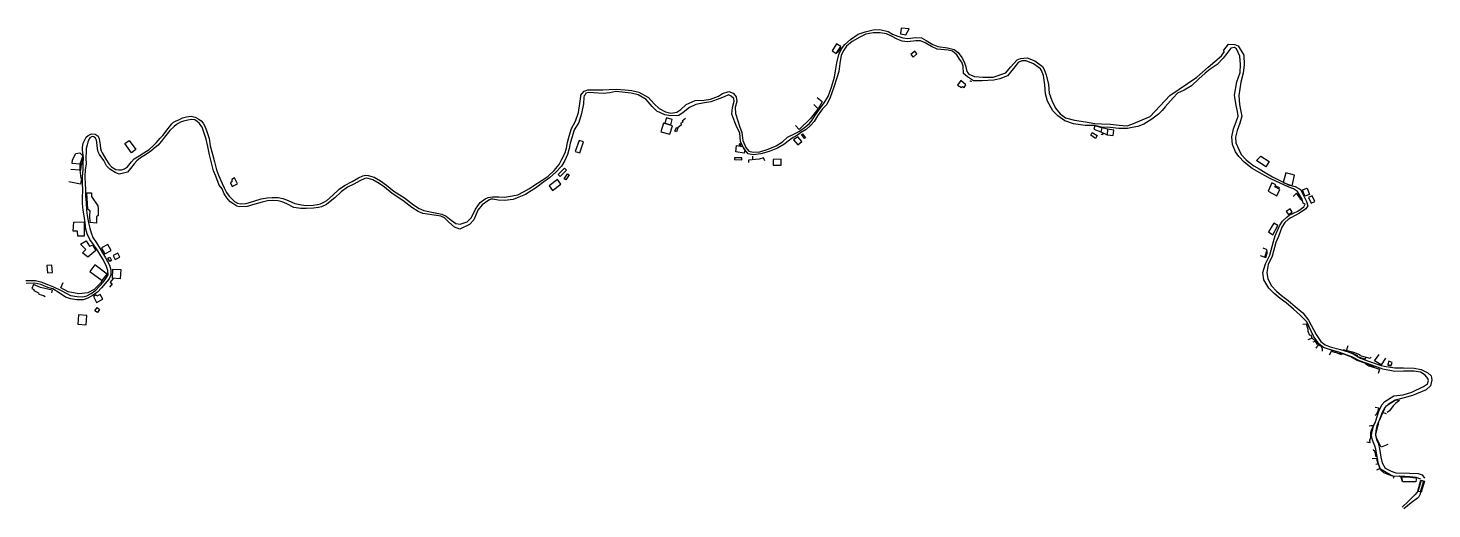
# Model space of a CAD drawing. Header units: metres. Extents: x 597717 to 615580, y 9471410 to 9478852.
# Drawn here: x 610944 to 613034, y 9472141 to 9472857 of the extents above; entities that cross this region are included whole.
import ezdxf

# ---------------------------------------------------------------- set-up
doc = ezdxf.new("R2010")
doc.units = ezdxf.units.M
for name, color, linetype in [('BORDE DE VIA EXIST', 1, 'Continuous'), ('muro', 1, 'Continuous'), ('OBRAS DE ARTE', 5, 'Continuous'), ('pilon de agua', 162, 'Continuous'), ('RUSTICO', 78, 'Continuous'), ('VEREDA', 144, 'Continuous'), ('VIVIENDA', 6, 'Continuous')]:
    doc.layers.add(name, color=color, linetype=linetype)

msp = doc.modelspace()

# ---------------------------------------------------------------- linework, layer by layer
at = {"layer": 'BORDE DE VIA EXIST', "flags": 128}
for points, elevation in [([(612821.2, 9472620.3), (612794.6, 9472632.7), (612784.8, 9472637.6), (612774.3, 9472643.5), (612766.7, 9472648), (612754.7, 9472657.3), (612746.5, 9472665.7), (612741.7, 9472672.9), (612737.1, 9472683.9), (612736.2, 9472694.9), (612738.6, 9472707), (612742.7, 9472717.3), (612745.5, 9472725.8), (612744.8, 9472732.7), (612742.6, 9472741.5), (612740.1, 9472757.2), (612743.7, 9472777), (612748.5, 9472791.1), (612749.2, 9472802.7), (612748.4, 9472815.4), (612743.2, 9472826.3), (612740.2, 9472828), (612734.6, 9472826.9), (612728.9, 9472819.3), (612723.2, 9472812.4), (612714.4, 9472802.8), (612703.8, 9472796), (612696.8, 9472790), (612687.4, 9472781.4), (612676.4, 9472770.8), (612665.4, 9472764.5), (612655.6, 9472759.9), (612648.7, 9472753.1), (612636.9, 9472739.8), (612632.4, 9472734.2), (612627.3, 9472728.8), (612617.3, 9472721.3), (612605.2, 9472713.9), (612596.3, 9472710.6), (612587.7, 9472708.8), (612580.8, 9472707.5), (612567.8, 9472707.5), (612555.2, 9472709.2), (612542.3, 9472709.5), (612532.2, 9472711.9), (612518, 9472711.8), (612500.5, 9472714.6), (612487.5, 9472719.1), (612477.2, 9472726.2), (612469.6, 9472733.6), (612461.6, 9472748), (612459, 9472759), (612457.8, 9472772.5), (612455.8, 9472786.4), (612453.1, 9472793.8), (612451.4, 9472796.4), (612440.9, 9472803.8), (612429.9, 9472808.5), (612423.5, 9472808.5), (612418.3, 9472805.9), (612411.3, 9472796.8), (612402, 9472785.9), (612390.6, 9472781.6), (612382, 9472779.7), (612364.5, 9472778.4), (612351.5, 9472778.4), (612342.9, 9472784.2), (612336.6, 9472789.6), (612336.4, 9472800.5), (612334, 9472806.2), (612330.6, 9472810.9), (612326.7, 9472817.4), (612320.5, 9472822.5), (612313.7, 9472824.1), (612297.7, 9472825.8), (612288.9, 9472829.4), (612279.7, 9472834.9), (612272.8, 9472838.2), (612265.6, 9472838), (612253.5, 9472836.7), (612245.2, 9472837.8), (612237.9, 9472840.5), (612229.7, 9472844.8), (612222.1, 9472848.3), (612212.4, 9472849.9), (612202.4, 9472850.2), (612191.4, 9472848), (612182.2, 9472843.5), (612171, 9472837.3), (612162.6, 9472830.2), (612158.4, 9472824.1), (612154.4, 9472816.5), (612152.6, 9472804.4), (612151.3, 9472792.3), (612148.3, 9472782.8), (612143.8, 9472769.1), (612138.1, 9472753.6), (612133, 9472743.4), (612126.6, 9472736.7), (612119.5, 9472726.2), (612114.1, 9472718.1), (612109, 9472712.1), (612102.3, 9472705.8), (612094.1, 9472700.8), (612089.5, 9472697.7), (612083.3, 9472694.1), (612077.5, 9472689.9), (612069.3, 9472683.9), (612059.6, 9472678.3), (612047.2, 9472673), (612034.7, 9472669.8), (612023.3, 9472668.5), (612015.8, 9472669.7), (612009.6, 9472677.8), (612004.6, 9472688.2), (612003.5, 9472700.9), (611999.2, 9472709.6), (611996.4, 9472716.7), (611991.8, 9472729), (611992.7, 9472738.8), (611995.4, 9472748), (611994.6, 9472752.4), (611990.8, 9472755.6), (611986.7, 9472757.6), (611980.1, 9472754.8), (611973.8, 9472752.3), (611960.4, 9472747.4), (611950.9, 9472745.9), (611938.2, 9472743.2), (611928.5, 9472738.7), (611919.2, 9472731.3), (611912.9, 9472726.8), (611900.8, 9472726.2), (611891.8, 9472727.7), (611880.2, 9472733.1), (611873, 9472740.5), (611864, 9472750.9), (611852.1, 9472757.5), (611841.6, 9472760.1), (611832.7, 9472761.1), (611819.2, 9472762.4), (611810.2, 9472760.7), (611799.9, 9472759.5), (611785.7, 9472760.8), (611778.6, 9472761.2), (611774.4, 9472759.9), (611773.1, 9472757.8), (611771.8, 9472755.9), (611771.1, 9472754), (611771, 9472744), (611767.8, 9472729.8), (611764.1, 9472716.6), (611757, 9472705.4), (611753.9, 9472695.1), (611751.1, 9472685.8), (611749.6, 9472677.5), (611747.2, 9472668.7), (611742.9, 9472659.8), (611737.9, 9472651.5), (611729.9, 9472642.7), (611720.1, 9472634), (611711.8, 9472628.1), (611699.5, 9472618.8), (611692.9, 9472614.6), (611684.4, 9472609.2), (611674.7, 9472605.3), (611666.1, 9472601.7), (611653.1, 9472600), (611643.9, 9472600.6), (611635.6, 9472602.4), (611633, 9472602.2), (611630.6, 9472601.3), (611628.5, 9472599.9), (611619.9, 9472593.6), (611613.5, 9472586), (611607.5, 9472571.5), (611600.9, 9472564.3), (611586.5, 9472557.7), (611578.9, 9472560.5), (611570.1, 9472568.1), (611563.9, 9472574.4), (611558.2, 9472576.7), (611551.9, 9472577.9), (611531.7, 9472580.9), (611524.7, 9472583.9), (611515.2, 9472589.9), (611501.9, 9472600.3), (611486, 9472610.6)], 1407.7), ([(611653, 9472605.1), (611665, 9472607), (611673.1, 9472608.8), (611681.6, 9472613.2), (611690.3, 9472618.1), (611697.1, 9472622.4), (611709.5, 9472630.5), (611718.2, 9472636.6), (611727.3, 9472645), (611734.6, 9472654), (611738.8, 9472662), (611742.9, 9472670), (611745.5, 9472678.2), (611747, 9472686.7), (611749.7, 9472696.1), (611753, 9472707.3), (611758.8, 9472718.2), (611763.3, 9472731.2), (611765.6, 9472744.5), (611766.9, 9472754.9), (611767, 9472757), (611769, 9472759.7), (611771.9, 9472763.3), (611777.2, 9472765.1), (611786.1, 9472765.1), (611799.4, 9472765), (611809.2, 9472765.6), (611819.4, 9472766.3), (611832.8, 9472765.2), (611842.8, 9472764.3), (611853.1, 9472761.5), (611867.6, 9472753.9), (611876.2, 9472744), (611883.7, 9472737.5), (611892.9, 9472732.5), (611901, 9472730.5), (611909.6, 9472731.6), (611915.6, 9472735.6), (611923.5, 9472743.4), (611937, 9472749), (611950.4, 9472749.7), (611960.1, 9472751.1), (611971.8, 9472755.6), (611977.6, 9472759.4), (611987.3, 9472762.7), (611993.9, 9472759.9), (611996.6, 9472756.8), (611998.1, 9472754.6), (611999.1, 9472747.8), (611996.8, 9472738.9), (611997.1, 9472729.9), (612000.6, 9472719), (612003.1, 9472710.8), (612006.5, 9472701.5), (612008.2, 9472689.4), (612012.8, 9472679.1), (612017, 9472673.7), (612023.7, 9472672.1), (612033.4, 9472672.9), (612046, 9472676.6), (612057.9, 9472681.5), (612067.2, 9472687.5), (612074.6, 9472694.4), (612087.9, 9472700.8), (612092.6, 9472703.6), (612099.9, 9472709.2), (612106.7, 9472714.4), (612111.2, 9472719.8), (612116.5, 9472727.9), (612124, 9472738.5), (612129.2, 9472745.8), (612135, 9472755), (612140.1, 9472769.2), (612144.5, 9472783.7), (612146.2, 9472793.5), (612148.3, 9472805.3), (612151, 9472817.6), (612155.2, 9472826.3), (612159.9, 9472832.4), (612168.6, 9472840), (612179.8, 9472847.8), (612190.3, 9472851.5), (612202.2, 9472854.5), (612212.3, 9472854.7), (612224.4, 9472852), (612230.8, 9472848.2), (612238.8, 9472845.2), (612246.2, 9472842.6), (612253.6, 9472841.5), (612265.3, 9472843.2), (612274.1, 9472842.3), (612281.3, 9472838.5), (612291, 9472832.8), (612298.3, 9472829.4), (612313.1, 9472827.7), (612322.6, 9472825.3), (612328.9, 9472820.6), (612334.4, 9472813.1), (612337, 9472807.9), (612339.5, 9472801.4), (612341.7, 9472792.5), (612344.6, 9472788.2), (612353.1, 9472784.9), (612365.3, 9472784), (612380.7, 9472783.7), (612399.6, 9472790.4), (612406.8, 9472798.7), (612416.5, 9472809.6), (612421.4, 9472811.8), (612431.4, 9472812.5), (612443, 9472808.2), (612454.2, 9472799.8), (612456.8, 9472795.4), (612459.7, 9472787.6), (612463.1, 9472772.8), (612464.5, 9472760.2), (612468.4, 9472749.3), (612473.6, 9472737.8), (612480.8, 9472729.1), (612488.4, 9472723.5), (612502.1, 9472720), (612518.3, 9472717.5), (612532.3, 9472715.1), (612542.4, 9472714.3), (612555.4, 9472713.8), (612568.7, 9472712.6), (612580.6, 9472711.7), (612587.5, 9472713.7), (612614.5, 9472725.4), (612644.2, 9472756.7), (612684.2, 9472784.1), (612701.3, 9472798.8), (612720.7, 9472815.6), (612725, 9472821.6), (612724.3, 9472824.2), (612731.1, 9472832.9), (612740.8, 9472832.7), (612745.8, 9472830.5), (612754, 9472816.5), (612754.6, 9472802.4), (612753.3, 9472789.8), (612749.9, 9472776.5), (612746.9, 9472756.7), (612747.8, 9472743.2), (612749.9, 9472732.6), (612751.1, 9472725.9), (612748, 9472715.4), (612744.4, 9472704.7), (612741.6, 9472694.6), (612742.4, 9472686.2), (612747, 9472675.4), (612750.1, 9472668.7), (612757.8, 9472660.7), (612760.5, 9472658.4), (612769, 9472652), (612777, 9472647.3), (612786.1, 9472642.1), (612796.7, 9472635.6), (612818.9, 9472624.4), (612819.2, 9472624.3)], 1406.2), ([(610940.2, 9472481.1), (610954.6, 9472481), (610962.9, 9472478.9), (610974.3, 9472474.5), (610981.8, 9472471.7), (610991.8, 9472466.9), (611001.4, 9472461.5), (611007.1, 9472458.8), (611016.8, 9472457.2), (611025.2, 9472456.6), (611031.3, 9472458.2), (611037.9, 9472461.5), (611044.6, 9472466.6), (611050.2, 9472472.8), (611055.8, 9472478.9), (611060.7, 9472485.6), (611062.9, 9472489.4), (611062.4, 9472495.8), (611060.6, 9472502.1), (611055.5, 9472512.4), (611052.2, 9472517.9), (611047.6, 9472525.5), (611041.2, 9472534.5), (611035.5, 9472542.3), (611031.6, 9472550.4), (611029.9, 9472557.3), (611028.8, 9472567.2), (611027.2, 9472577.3), (611025.9, 9472585.9), (611024.9, 9472595.6), (611024.9, 9472607), (611025.2, 9472613.2), (611025.5, 9472617.4), (611024.6, 9472624.3), (611024.7, 9472635.4), (611025.6, 9472646.2), (611025.7, 9472654.8), (611026.1, 9472663.8), (611024.6, 9472675.4), (611025, 9472679), (611025.8, 9472685.4), (611027.2, 9472688.6), (611030.3, 9472694.7), (611033.1, 9472696.9), (611038.1, 9472699.4), (611043.5, 9472699.1), (611048.2, 9472696), (611049.8, 9472691.9), (611050.9, 9472683.4), (611051.4, 9472677.9), (611052.4, 9472674.1), (611053.8, 9472671.2), (611059.6, 9472661.8), (611063.9, 9472654.9), (611068.1, 9472650.6), (611074.5, 9472646.5), (611079, 9472646), (611082.7, 9472646), (611087.1, 9472647.3), (611091.7, 9472650.5), (611097.8, 9472657.8), (611101.9, 9472662.4), (611109, 9472667), (611116.3, 9472671.3), (611124.2, 9472676.4), (611130.1, 9472681.9), (611134.4, 9472686.2), (611140.6, 9472692.9), (611144.4, 9472697), (611152.5, 9472707.3), (611158, 9472714.4), (611160.4, 9472717.1), (611164.4, 9472718.8), (611168.4, 9472720.6), (611173.7, 9472723.3), (611179.8, 9472725.1), (611186.4, 9472726), (611192.3, 9472724.5), (611198.2, 9472721.5), (611201.6, 9472719), (611204.3, 9472715.4), (611206.6, 9472711.8), (611209.5, 9472704.6), (611213.3, 9472692.8), (611215.1, 9472681.5), (611218.3, 9472669.3), (611221.3, 9472657.6), (611224.3, 9472646), (611227.5, 9472638), (611232.7, 9472625.8), (611235.8, 9472619.3), (611239.3, 9472612.4), (611243.1, 9472606.8), (611247.7, 9472602), (611250.9, 9472598.8), (611255.6, 9472596.5), (611260, 9472595.3), (611268.7, 9472595.6), (611279.8, 9472599.1), (611290.8, 9472602.7), (611299.8, 9472604.1), (611307, 9472604.7), (611316.1, 9472604.6), (611323, 9472603.2), (611331.2, 9472600.2), (611340.9, 9472595.9), (611350.7, 9472593.6), (611357.6, 9472592.9), (611368.2, 9472593.3), (611374.6, 9472594.1), (611379.1, 9472595.5), (611385, 9472598.1), (611388.5, 9472600.4), (611397, 9472607.7), (611407.2, 9472616.9), (611415.1, 9472622.8), (611426.1, 9472628.6), (611435.6, 9472633.8), (611442.4, 9472636.9), (611446.4, 9472638.2), (611450.4, 9472637.7), (611459.2, 9472635), (611468.7, 9472629.6), (611477.3, 9472623.3), (611488.4, 9472614.2)], 692.4), ([(611486, 9472610.6), (611474.7, 9472620.2), (611466.4, 9472625.6), (611457.1, 9472631), (611450.3, 9472633.2), (611447.2, 9472633.4), (611445, 9472632.8), (611437.9, 9472629.5), (611428.9, 9472624.4), (611419.3, 9472620.1), (611410.2, 9472613.4), (611400.3, 9472604.4), (611391.3, 9472596.6), (611387.9, 9472594.2), (611380.7, 9472590.8), (611376.1, 9472589.6), (611368.6, 9472589), (611358, 9472588.4), (611350, 9472588.2), (611339.3, 9472589.9), (611329.2, 9472595.5), (611322.3, 9472598.3), (611315.9, 9472599.9), (611307.4, 9472600.1), (611300.5, 9472599.9), (611292.2, 9472597.9), (611281.2, 9472594.9), (611270.1, 9472591.1), (611259.3, 9472590.7), (611254.4, 9472591.9), (611248.5, 9472595.7), (611244.6, 9472598.5), (611239.9, 9472604.4), (611235.7, 9472610.3), (611232.7, 9472617.4), (611228.3, 9472623.2), (611223.4, 9472636.7), (611219.7, 9472644.4), (611217.1, 9472656.5), (611213.9, 9472668.1), (611211.6, 9472680.9), (611209, 9472691.6), (611205.1, 9472703.5), (611202.8, 9472709.4), (611201.2, 9472712.2), (611198.8, 9472715.1), (611195.6, 9472718), (611191.8, 9472720.4), (611187.3, 9472720.8), (611181.7, 9472720.1), (611175.4, 9472718.5), (611170.7, 9472717), (611167.1, 9472715), (611164, 9472713), (611161.2, 9472710.4), (611154.7, 9472704.7), (611146.9, 9472694.6), (611143.9, 9472690.6), (611137.4, 9472682.8), (611133.2, 9472679.1), (611126.3, 9472673.5), (611118.7, 9472668.4), (611111.2, 9472663.8), (611105.5, 9472659.5), (611101.6, 9472655), (611096.4, 9472648), (611091.7, 9472642.6), (611085.9, 9472640.8), (611079.4, 9472639.4), (611073.4, 9472641.9), (611065.7, 9472646.8), (611060.5, 9472652), (611056.3, 9472659.7), (611050, 9472669), (611048.1, 9472672.7), (611047, 9472677), (611046.6, 9472682.9), (611045.5, 9472690.2), (611044.2, 9472692.9), (611041.8, 9472695.2), (611039.2, 9472695.7), (611035.9, 9472693.6), (611034.5, 9472692.2), (611032.7, 9472687), (611031.6, 9472683.4), (611030.2, 9472677.6), (611030, 9472673.8), (611029.9, 9472663.9), (611030.2, 9472654.4), (611028.8, 9472646.2), (611028.1, 9472635.3), (611028.8, 9472624.4), (611029.3, 9472617), (611029, 9472612.9), (611029, 9472606.6), (611030.2, 9472596.7), (611030.9, 9472585.7), (611031.9, 9472577.7), (611033.6, 9472567.2), (611035.5, 9472558.8), (611037.9, 9472552.1), (611040, 9472544.9), (611045.5, 9472537.4), (611051, 9472528.3), (611056, 9472520), (611059, 9472514.6), (611065, 9472503.7), (611066.9, 9472497.1), (611067, 9472489.3), (611064.4, 9472483.6), (611058.7, 9472476.5), (611053.2, 9472470.1), (611047.1, 9472463.6), (611039.6, 9472458.8), (611032.8, 9472454.9), (611026, 9472452.5), (611016.3, 9472452.4), (611006.7, 9472453.6), (610999.2, 9472456.2), (610990, 9472462.5), (610980.7, 9472468.7), (610973.1, 9472470.9), (610962.7, 9472475.2), (610953.7, 9472477), (610941.1, 9472476.6)], 1307.9), ([(613017.9, 9472185.1), (613010.8, 9472187.5), (613001.4, 9472188.7), (612986.7, 9472189.5), (612977.7, 9472189), (612972, 9472191.7), (612957.7, 9472200.3), (612954.7, 9472208), (612953, 9472215.8), (612950.6, 9472229.7), (612949.2, 9472235), (612945.7, 9472243.4), (612944.5, 9472250), (612945.2, 9472256.8), (612948, 9472265.9), (612950.7, 9472272.1), (612955.4, 9472286.7), (612959.6, 9472295.9), (612964, 9472301), (612977.4, 9472309.1), (612991.3, 9472310.9), (613004.3, 9472315), (613021.9, 9472323.2), (613027.7, 9472327.4), (613029.1, 9472331.9), (613028.2, 9472335), (613024.1, 9472340.2), (613017.2, 9472344.4), (613007.8, 9472346.2), (612992, 9472345.9), (612978.9, 9472345.7), (612961.3, 9472348.8), (612958.5, 9472350.1), (612936.1, 9472358), (612926.4, 9472361.4), (612914.9, 9472367.4), (612906.8, 9472370.4), (612897, 9472373.8), (612880.2, 9472378.9), (612872.7, 9472381.2), (612865.7, 9472387), (612858.1, 9472398.1), (612847.9, 9472419.7), (612838.2, 9472429.3), (612828.1, 9472438.5), (612817.1, 9472447.7), (612808.4, 9472454.3), (612799.1, 9472461.5), (612791.3, 9472469.8), (612783.8, 9472482.3), (612782.7, 9472492.8), (612786.4, 9472506), (612792.7, 9472518.8), (612798.2, 9472539), (612800.8, 9472547.5), (612807.3, 9472562.3), (612811.8, 9472569.5), (612818.7, 9472575.7), (612821.8, 9472578.6), (612834.7, 9472584.3), (612843.5, 9472590.7), (612844.6, 9472592.8), (612845.1, 9472593.7), (612845.6, 9472594.4), (612842.7, 9472596.5), (612841, 9472602.2), (612833.9, 9472613.5), (612828.1, 9472617.4), (612821.2, 9472620.3)], 2020.4), ([(612819.2, 9472624.3), (612822.2, 9472623.1), (612830.7, 9472621.2), (612838.4, 9472616.8), (612844.7, 9472604.6), (612847.7, 9472598.9), (612849.6, 9472592.5), (612846.5, 9472587.8), (612837.2, 9472581.2), (612824.1, 9472574.5), (612820.2, 9472571.9), (612815.4, 9472567.5), (612810.6, 9472560.4), (612806, 9472546.5), (612801.7, 9472537.8), (612796.5, 9472517.3), (612790.6, 9472505), (612788.4, 9472492.8), (612789.8, 9472483.8), (612795.4, 9472473.3), (612802.7, 9472465.3), (612810.3, 9472458.5), (612820.4, 9472451.3), (612830.6, 9472442.3), (612841.9, 9472432.8), (612850.6, 9472422.2), (612861.9, 9472400.6), (612868.6, 9472390.4), (612875.3, 9472385.5), (612882.5, 9472382.5), (612897.9, 9472378.4), (612909.7, 9472374.6), (612917, 9472371.7), (612927.7, 9472365.6), (612939.9, 9472361), (612958.9, 9472354.4), (612963, 9472353.7), (612978.8, 9472351), (612991.7, 9472350.8), (613007.8, 9472350.7), (613018.3, 9472348.3), (613028.2, 9472343.8), (613033.3, 9472339), (613034.3, 9472333), (613031.9, 9472324.4), (613025.5, 9472318.2), (613005.4, 9472310), (612993, 9472306.1), (612979.7, 9472302.9), (612969.1, 9472296.6), (612964.8, 9472292.4), (612960.4, 9472284.7), (612956, 9472274), (612952.4, 9472264.5), (612950.5, 9472257.4), (612950, 9472251.5), (612951.7, 9472244.5), (612954.2, 9472238.6), (612956, 9472230.8), (612958.4, 9472218.1), (612960.1, 9472209.6), (612964.6, 9472201.4), (612973.8, 9472197.2), (612980.5, 9472194.5), (613001.1, 9472194.3), (613013.9, 9472193.6), (613019.8, 9472191.4), (613023.1, 9472186.8)], 1405), ([(611488.4, 9472614.2), (611504.1, 9472604.2), (611517.6, 9472593.7), (611525.9, 9472588.1), (611533.2, 9472585.2), (611552.2, 9472581.4), (611559.8, 9472579.9), (611566.2, 9472576.9), (611573.8, 9472570.9), (611580.7, 9472566), (611587.4, 9472564.8), (611597.4, 9472568.4), (611603.8, 9472574.8), (611609.8, 9472587.4), (611616.8, 9472597.3), (611624.5, 9472602.8), (611629.1, 9472604.5), (611635.4, 9472605.6), (611644.5, 9472605.7), (611653, 9472605.1)], 1309.2)]:
    msp.add_lwpolyline(points, dxfattribs=dict(at, elevation=elevation))
at = {"layer": 'muro', "elevation": 1296.7}
msp.add_lwpolyline([(611097.9, 9472671.3), (611087.9, 9472685.1), (611094.3, 9472689.8), (611104.3, 9472676)], close=True, dxfattribs=at)
at = {"layer": 'muro', "elevation": 1343.8, "flags": 128}
msp.add_lwpolyline([(612022.7, 9472666.3), (612022.3, 9472662.4)], dxfattribs=at)
at = {"layer": 'OBRAS DE ARTE', "elevation": 1437.8, "flags": 128}
msp.add_lwpolyline([(613017.8, 9472183.9), (613023, 9472182.3), (613018.3, 9472165.8), (613013.1, 9472167.3)], close=True, dxfattribs=at)
at = {"layer": 'OBRAS DE ARTE', "flags": 128}
for points, elevation in [([(613013.9, 9472167.1), (613018.7, 9472183.6)], 1437.9), ([(613017.4, 9472166.1), (613022.1, 9472182.6)], 1437.8), ([(612989.8, 9472143.4), (612999.3, 9472152.5), (613008.9, 9472161.6), (613009.9, 9472162.3), (613012.5, 9472165.4), (613013.8, 9472167.1)], 1442.1), ([(613017.4, 9472166.1), (613017, 9472162.6), (613014.7, 9472159), (613012.6, 9472157.1), (613003.4, 9472149.9), (612992.4, 9472140.9)], 1437.8)]:
    msp.add_lwpolyline(points, dxfattribs=dict(at, elevation=elevation))
at = {"layer": 'pilon de agua', "flags": 128}
for points, elevation in [([(612243, 9472848.7), (612250.8, 9472847), (612256, 9472855.7), (612243.9, 9472857.1)], 1365), ([(612147.1, 9472819.3), (612153.9, 9472829.8), (612147.4, 9472833.5), (612141.3, 9472823.2)], 1362)]:
    msp.add_lwpolyline(points, close=True, dxfattribs=dict(at, elevation=elevation))
at = {"layer": 'pilon de agua'}
for points, elevation in [([(612347.1, 9472778.7), (612348.2, 9472778), (612347.9, 9472777.5), (612346.8, 9472778.2)], 1371.8), ([(612543.6, 9472697.9), (612542.4, 9472698.6), (612542.8, 9472699.5), (612544.1, 9472698.8)], 1387.9)]:
    msp.add_lwpolyline(points, close=True, dxfattribs=dict(at, elevation=elevation))
at = {"layer": 'RUSTICO', "elevation": 1344}
msp.add_lwpolyline([(612002.4, 9472682.7), (612004.9, 9472682.3), (612005.2, 9472684.3), (612002.7, 9472684.7)], close=True, dxfattribs=at)
at = {"layer": 'RUSTICO', "flags": 128}
for points, elevation in [([(612839.2, 9472602.4), (612840.9, 9472599.7)], 1403.3), ([(612951.1, 9472218.5), (612949.2, 9472227.5), (612947.6, 9472227.3), (612947.3, 9472229.6)], 1429.9)]:
    msp.add_lwpolyline(points, dxfattribs=dict(at, elevation=elevation))
msp.add_lwpolyline([(612850.5, 9472604.7), (612854.5, 9472596.2), (612860.1, 9472598.7), (612856, 9472607.1)], close=True, dxfattribs=at)
at = {"layer": 'VEREDA', "flags": 128}
for points, elevation in [([(612152.8, 9472828.2), (612153.8, 9472827.6), (612148.4, 9472820.1), (612147.8, 9472820.5)], 1362), ([(611025.5, 9472666.5), (611023.2, 9472653.7)], 1281.9), ([(611025.5, 9472666.5), (611025, 9472666.7)], 1281.9), ([(611021, 9472645.5), (611022.2, 9472645.2), (611022.1, 9472646.1), (611023.2, 9472653.7), (611021, 9472653.7)], 1282.2), ([(612785.4, 9472515.7), (612786.7, 9472515.2), (612789.4, 9472523.3), (612788, 9472523.8)], 1406.2), ([(612848, 9472415.1), (612849.7, 9472415.6), (612851.1, 9472412.5), (612849.1, 9472411.5)], 1416.3), ([(612895.5, 9472372.1), (612895.9, 9472372.9), (612900, 9472371.2)], 1418.7), ([(612910, 9472375.6), (612909.7, 9472374.6), (612917.6, 9472372.6), (612917.3, 9472371.7), (612923.3, 9472369.2), (612923.1, 9472368.7), (612922.8, 9472368.1), (612927.5, 9472366.2), (612935.1, 9472363.7), (612935.9, 9472366.5)], 1416.3), ([(612923.2, 9472362.2), (612922.9, 9472361.7)], 1419.6), ([(612923.2, 9472362.2), (612936.1, 9472358), (612935.7, 9472357.1)], 1419.6), ([(612935.7, 9472357.1), (612940.5, 9472355.5), (612940, 9472353.8)], 1419.6), ([(612947.4, 9472352.8), (612940.2, 9472354.6)], 1419.7), ([(612947.4, 9472352.8), (612947.2, 9472352)], 1419.7), ([(612968.8, 9472356.1), (612968.5, 9472355.2)], 1420.7), ([(612968.5, 9472355.2), (612973.5, 9472354.2), (612973.7, 9472354.8)], 1420.4)]:
    msp.add_lwpolyline(points, dxfattribs=dict(at, elevation=elevation))
msp.add_lwpolyline([(612801.1, 9472622.2), (612806.6, 9472619.6), (612805.7, 9472617.7)], dxfattribs=at)
at = {"layer": 'VIVIENDA', "flags": 128}
for points, elevation in [([(612261.8, 9472813.8), (612267.4, 9472818.8), (612264.1, 9472822.5), (612258.5, 9472817.5)], 1363.8), ([(612328, 9472771.8), (612333.9, 9472768.4), (612335.2, 9472770.2), (612337.7, 9472768.5), (612340.3, 9472772.4), (612332.5, 9472779.1)], 1371.1), ([(611886.2, 9472702.7), (611899.5, 9472698.8), (611903.2, 9472711.5), (611889.9, 9472715.4)], 1331), ([(611891.9, 9472715.5), (611900.8, 9472712.8), (611903.1, 9472720.7), (611894.2, 9472723.3)], 1333.7), ([(611907, 9472703.3), (611909.1, 9472709.2), (611911.5, 9472708.3), (611909.4, 9472702.4)], 1331.3), ([(612559.8, 9472696.9), (612560.8, 9472704.8), (612551, 9472706.3), (612550.8, 9472698.2)], 1389.3), ([(611765.4, 9472671), (611771, 9472687.4), (611764.3, 9472689.8), (611758.6, 9472673.4)], 1316), ([(611998.8, 9472682.4), (612007.6, 9472680.7), (612011.1, 9472675.6), (612010, 9472670.6), (611997.7, 9472672.6)], 1342.3), ([(612089.9, 9472695), (612083.7, 9472690.5), (612090.1, 9472683.1), (612095.9, 9472688.1)], 1350.5), ([(612099.8, 9472692.6), (612095.5, 9472698.7), (612096.9, 9472699.4), (612101.2, 9472693.4)], 1346.5), ([(612528.1, 9472701.7), (612536, 9472697.1), (612533.5, 9472692.8), (612526.3, 9472697.5)], 1387.3), ([(611020.6, 9472671.3), (611025.1, 9472667), (611021, 9472654.4), (611009.2, 9472655.3), (611009.8, 9472660.7), (611014.8, 9472670)], 1283.2), ([(611995.8, 9472664), (611995.8, 9472661.2), (612006.6, 9472660.8), (612006.8, 9472663.9)], 1343.2), ([(612053.5, 9472652.7), (612065.3, 9472653.1), (612065, 9472661.6), (612053.2, 9472661.2)], 1336.1), ([(612791.8, 9472658.5), (612786.9, 9472650.6), (612773.1, 9472659.8), (612779.6, 9472666.5)], 1411.5), ([(611742.5, 9472648.4), (611733.2, 9472639), (611736, 9472636.2), (611745.3, 9472645.6)], 1315.6), ([(611247.6, 9472621.2), (611255.6, 9472624.9), (611251.3, 9472634.2), (611247.1, 9472631.6), (611247.3, 9472628.2), (611245, 9472626.8)], 1305.8), ([(611724.7, 9472615.3), (611737.2, 9472624.7), (611732, 9472631.7), (611719.5, 9472622.3)], 1312.7), ([(611742.2, 9472632.6), (611747.1, 9472640.1), (611749.3, 9472638.6), (611744.4, 9472631.1)], 1314.2), ([(611031, 9472611.6), (611038.1, 9472611.5), (611038, 9472606.2), (611047.5, 9472592.3), (611047.9, 9472587.8), (611048.2, 9472577.8), (611045.7, 9472575.7), (611045.7, 9472566.6), (611036.1, 9472567.4), (611035.9, 9472577.2), (611036, 9472584.6), (611032.6, 9472587.1)], 1278.9), ([(612820.9, 9472579.6), (612826, 9472582.7), (612823, 9472587.6), (612817.3, 9472583.7)], 1407.2), ([(611012, 9472568.2), (611027.2, 9472568.3), (611027, 9472547), (611017.6, 9472546.9), (611017.1, 9472554.8), (611010.9, 9472554.6)], 1280.7), ([(612791, 9472553.4), (612797.2, 9472548.9), (612805, 9472562.8), (612798.8, 9472566.4)], 1404.9), ([(611021.7, 9472535.4), (611030, 9472540), (611035.4, 9472532.4), (611039.5, 9472533.5), (611044.8, 9472525.7), (611032.7, 9472515.7), (611024.9, 9472522.3), (611029.5, 9472527.2)], 1279.8), ([(611057.9, 9472520.9), (611067.3, 9472525.8), (611062.6, 9472534.7), (611053.3, 9472529.8)], 1276.6), ([(611062.6, 9472514.5), (611065.3, 9472515.9), (611068.1, 9472510.7), (611065.3, 9472509.2)], 1276.1), ([(611073.3, 9472512.2), (611080.5, 9472516), (611077.4, 9472522), (611070.2, 9472518.2)], 1272.2), ([(610972.6, 9472492.7), (610980, 9472493.2), (610979.2, 9472503.8), (610971.8, 9472503.3)], 1281.7), ([(611054.1, 9472480.9), (611061.5, 9472490.6), (611043.2, 9472504.5), (611035.8, 9472494.7)], 1276.4), ([(611069.8, 9472497.8), (611081.8, 9472497.4), (611080.7, 9472483.8), (611069.3, 9472484.6)], 1275.9), ([(611041, 9472457.1), (611045.4, 9472448.1), (611054.9, 9472453.1), (611051.2, 9472460.3), (611046.1, 9472458), (611045.3, 9472459.5)], 1274.9), ([(611046.5, 9472440.7), (611050.2, 9472438.1), (611047, 9472433.4), (611043.2, 9472436)], 1272.4), ([(611018.7, 9472430), (611017.7, 9472415.9), (611030, 9472415), (611031.1, 9472429.1)], 1273.1), ([(612969.9, 9472360.7), (612968.8, 9472356.1), (612973.8, 9472354.7), (612974.9, 9472359.1)], 1420.7), ([(613010.6, 9472185.2), (613010.3, 9472181), (612990.9, 9472181.3), (612989.1, 9472188.6), (613002.6, 9472188), (613010.3, 9472187)], 1436.9)]:
    msp.add_lwpolyline(points, close=True, dxfattribs=dict(at, elevation=elevation))
for points, elevation in [([(612126, 9472747), (612120.4, 9472737), (612113.6, 9472743)], 1354.5), ([(612126, 9472747), (612118.6, 9472753.1)], 1354.5), ([(612120.4, 9472737), (612119.5, 9472735.6), (612108.9, 9472722.4), (612091.9, 9472706.2)], 1354.5), ([(611922.6, 9472722.2), (611917.7, 9472718.6), (611918.9, 9472717), (611915.5, 9472715), (611916.8, 9472712.8), (611911.5, 9472708.3)], 1332.2), ([(612091.9, 9472706.2), (612086.6, 9472712.1)], 1352), ([(612542.6, 9472708.5), (612532.5, 9472711.3), (612531, 9472706.6), (612541, 9472702.4)], 1389.3), ([(612551, 9472706.3), (612542.6, 9472708.5), (612541, 9472702.4), (612550.8, 9472698.2)], 1389.3), ([(612040.8, 9472659.2), (612039, 9472663.7), (612032.6, 9472661.7), (612016.5, 9472660.5), (612016.7, 9472656.6)], 1337.7), ([(611021, 9472645.5), (611022.5, 9472633.7), (611023.2, 9472633.5), (611021.6, 9472624.4), (611004.4, 9472628)], 1282.2), ([(611021, 9472654.4), (611021, 9472645.5), (611007.2, 9472646.6)], 1282.9), ([(612838.2, 9472601.5), (612839.2, 9472602.4), (612832.8, 9472611.1), (612827.7, 9472606.4)], 1403.3), ([(612778.3, 9472518.2), (612785.4, 9472515.7), (612789.1, 9472526.8), (612783.2, 9472529.1)], 1406.2), ([(610979.5, 9472466.7), (610962.2, 9472470.7), (610951.8, 9472475.2), (610949.3, 9472469.1), (610952.1, 9472467.5), (610952.2, 9472466), (610959.3, 9472462.9), (610959.8, 9472460.8), (610966.9, 9472458.8), (610969.1, 9472457.5)], 1273.5), ([(611054.1, 9472480.9), (611051.5, 9472476.9), (611041.9, 9472467.9), (611032.5, 9472462.9), (611019.4, 9472461.1), (611003.3, 9472464.4), (610992.7, 9472470.1), (610996, 9472478.1)], 1276.4), ([(611070.4, 9472484.1), (611065.9, 9472478.6), (611069, 9472475.9), (611064.9, 9472471.3)], 1274.3), ([(610979.5, 9472466.7), (610978.6, 9472462.9)], 1273.5), ([(612855.8, 9472395.3), (612854.4, 9472399.8), (612852.5, 9472399.2), (612850.1, 9472405.3), (612850.2, 9472407.9), (612847.7, 9472415.9), (612842, 9472415.4)], 1416.3), ([(612864, 9472386), (612860.9, 9472390.5), (612855.8, 9472395.3), (612849.6, 9472392.5)], 1418.7), ([(612857.3, 9472389.5), (612860.9, 9472390.5)], 1417.9), ([(612871.3, 9472375.7), (612871.4, 9472378.8), (612869.8, 9472382.6), (612864.9, 9472385.3), (612861.5, 9472380.2)], 1414), ([(612899.6, 9472370.5), (612891.2, 9472373.8), (612889.9, 9472374), (612886.7, 9472375), (612884.7, 9472376.2), (612881.1, 9472370)], 1418.7), ([(612939.6, 9472353.9), (612936.2, 9472356.1), (612935.6, 9472357.3), (612922.9, 9472361.7), (612913.7, 9472367.4), (612900.7, 9472372.3), (612899.6, 9472370.5)], 1419.5), ([(612907.3, 9472376.4), (612902.4, 9472377.9)], 1416.3), ([(612926.9, 9472370.4), (612917.9, 9472373.6), (612910, 9472375.7), (612907.3, 9472376.4), (612909.6, 9472384.3)], 1416.3), ([(612943.4, 9472367.1), (612942.4, 9472364.7), (612927.3, 9472368.9), (612927.2, 9472369.9), (612926.9, 9472370.4)], 1425.1), ([(612965.1, 9472365.5), (612958.8, 9472355.6), (612948.6, 9472361.6), (612955.5, 9472371)], 1422.3), ([(612939.6, 9472353.9), (612947.2, 9472352), (612956.4, 9472349.2), (612954.1, 9472342.6)], 1419.5), ([(612949.6, 9472280.6), (612950.6, 9472280.9), (612951.9, 9472281.9), (612954.2, 9472287.1), (612955, 9472290.9), (612949.7, 9472292)], 1425), ([(612961.2, 9472284.4), (612964.2, 9472289.9), (612963.4, 9472290.3), (612966.4, 9472294.5), (612967.3, 9472295), (612973, 9472298.9), (612978.1, 9472301.7), (612981.2, 9472303.2), (612986.2, 9472302.4), (612980.5, 9472298.6), (612976.4, 9472294.2), (612971, 9472287.1), (612967.5, 9472284.5)], 1426.8), ([(612937.2, 9472240.7), (612942.5, 9472239.9), (612941.7, 9472243.2), (612943.1, 9472247.1), (612943.1, 9472251.2), (612943.3, 9472254.2), (612944.3, 9472258.9), (612947.1, 9472264.7), (612943.8, 9472264.6), (612940.7, 9472263.9)], 1426.5), ([(612949.8, 9472270.1), (612947.1, 9472264.7)], 1427.2), ([(612968.4, 9472237), (612958.6, 9472232.7), (612954.7, 9472240.7), (612951.3, 9472247.4), (612950.7, 9472251.7), (612953.7, 9472264), (612953.8, 9472265), (612954.5, 9472266.5), (612955.4, 9472271.7), (612956.2, 9472273.8), (612956.9, 9472273.8), (612961.2, 9472284.4), (612965.9, 9472283)], 1429.2), ([(612950.8, 9472207.3), (612954.4, 9472208.1), (612953.4, 9472211.1), (612952.1, 9472215.9), (612945.1, 9472215.7)], 1431), ([(612954.4, 9472208.1), (612956.7, 9472200.9)], 1431), ([(612956.7, 9472200.9), (612951.7, 9472198.8)], 1430.4), ([(612957.5, 9472199.2), (612956.7, 9472200.9)], 1432.6), ([(612977.7, 9472189), (612971.4, 9472191), (612962.6, 9472194.8), (612957.5, 9472199.2)], 1433.1), ([(612990.3, 9472181.4), (612988.7, 9472188.2), (612985.4, 9472189.5), (612977.7, 9472189), (612976.8, 9472187.4), (612976.5, 9472186.5)], 1433.1)]:
    msp.add_lwpolyline(points, dxfattribs=dict(at, elevation=elevation))
for points in [[(612812.6, 9472627.3), (612826, 9472622), (612829.7, 9472638.1), (612816.5, 9472641.6)], [(612803.2, 9472607.4), (612807.7, 9472616.7), (612800.2, 9472620.6), (612801.8, 9472623.4), (612795.9, 9472626.4), (612790.4, 9472614.1)], [(612852.1, 9472609.3), (612845.2, 9472606.5), (612841.5, 9472615.9), (612848.5, 9472618.6)]]:
    msp.add_lwpolyline(points, close=True, dxfattribs=at)

doc.saveas('drawing.dxf')
